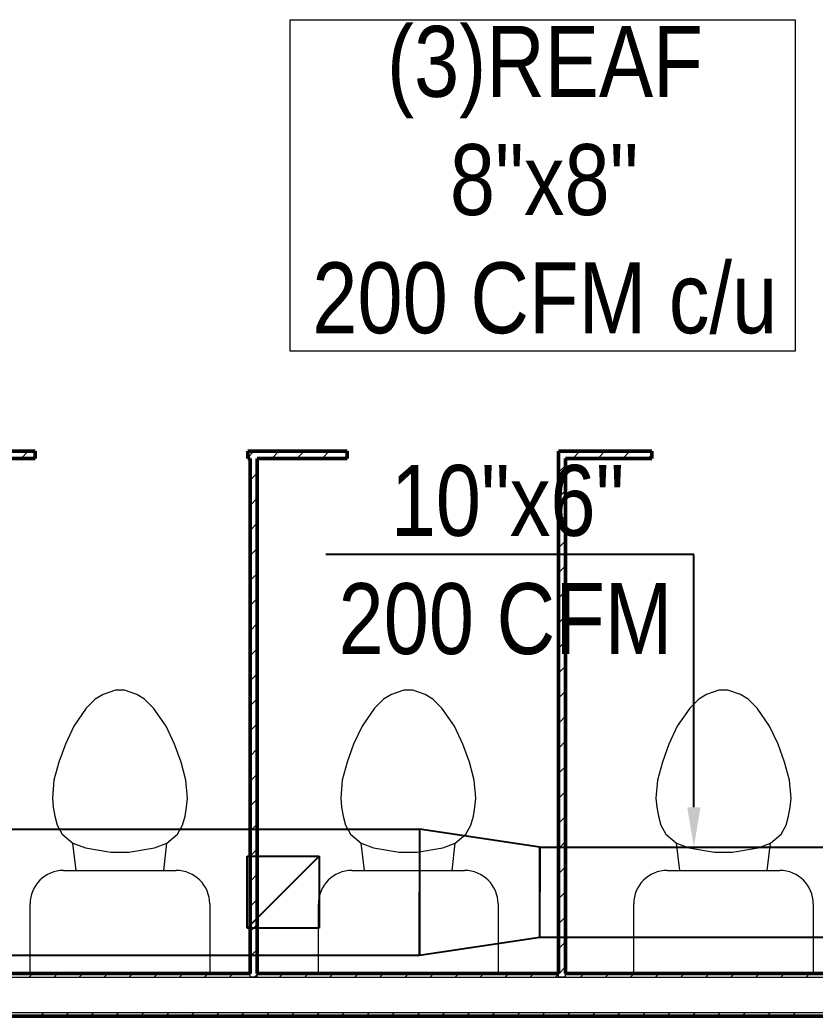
# Model space of a CAD drawing. Header units: inches. Extents: x -3 to 209, y -384 to 20.
# Drawn here: x 151.879 to 154.122, y -92.677 to -89.867 of the extents above; entities that cross this region are included whole.
import ezdxf
from ezdxf import colors
from ezdxf.entities.mleader import LeaderData, LeaderLine
from ezdxf.math import Vec2, Vec3

# ---------------------------------------------------------------- set-up
doc = ezdxf.new("R2010")
doc.units = ezdxf.units.IN
doc.header["$MEASUREMENT"] = 0
doc.linetypes.add('HIDDEN2', pattern=[0.1875, 0.125, -0.0625])
for name, color, linetype in [('A-WALL', 253, 'Continuous'), ('HVAC-Extraccion', 114, 'Continuous'), ('HVAC-Rejillas', 2, 'HIDDEN2')]:
    doc.layers.add(name, color=color, linetype=linetype)
for name, color, linetype, lineweight in [('A-WALL-PATT', 253, 'Continuous', 50), ('HVAC -Textos Extraccion', 2, 'Continuous', 9), ('HVAC -Textos Rejillas', 2, 'Continuous', 9), ('P-SANR-FIXT', 253, 'Continuous', 9)]:
    doc.layers.add(name, color=color, linetype=linetype, lineweight=lineweight)
doc.styles.add('Arial Narrow', font='ARIALN.TTF', dxfattribs={"height": 0.00295})
doc.styles.get("Standard").update_dxf_attribs({"font": 'arial.ttf'})

# ---------------------------------------------------------------- blocks, each defined once
blk = doc.blocks.new('rr')
at = {"linetype": 'ByBlock', "lineweight": -2}
for p, q in [((-0.0127, -0.0127), (0.0127, 0.0127)), ((-0.0127, -0.0127), (-0.0127, 0.0127)), ((-0.0127, 0.0127), (0.0127, 0.0127)), ((0.0127, 0.0127), (0.0127, -0.0127)), ((0.0127, -0.0127), (-0.0127, -0.0127))]:
    blk.add_line(p, q, dxfattribs=at)

msp = doc.modelspace()

# ---------------------------------------------------------------- linework, layer by layer
at = {"layer": 'A-WALL', "lineweight": 50}
for p, q in [((151.9217, -91.0836), (151.658, -91.0836)), ((151.9217, -91.1036), (151.9217, -91.0836)), ((152.8017, -91.0836), (152.5217, -91.0836)), ((152.5217, -91.0836), (152.5217, -91.1036)), ((152.8017, -91.1036), (152.8017, -91.0836)), ((153.6617, -91.0836), (153.398, -91.0836)), ((153.398, -91.0836), (153.398, -91.1036)), ((153.6617, -91.1036), (153.6617, -91.0836)), ((151.678, -91.1036), (151.9217, -91.1036)), ((152.5217, -91.1036), (152.528, -91.1036)), ((152.528, -91.1036), (152.528, -92.5566)), ((152.548, -91.1036), (152.8017, -91.1036)), ((152.548, -92.5566), (152.548, -91.1036)), ((153.398, -91.1036), (153.398, -92.5566)), ((153.418, -91.1036), (153.6617, -91.1036)), ((153.418, -92.5566), (153.418, -91.1036)), ((152.528, -92.5566), (151.678, -92.5566)), ((153.398, -92.5566), (152.548, -92.5566)), ((154.268, -92.5566), (153.418, -92.5566)), ((148.2017, -92.6766), (155.1461, -92.6766))]:
    msp.add_line(p, q, dxfattribs=at)
at = {"layer": 'A-WALL', "lineweight": 18}
for p, q in [((151.678, -92.5666), (152.528, -92.5666)), ((152.528, -92.5666), (152.528, -92.5566)), ((152.528, -92.5666), (152.548, -92.5666)), ((152.548, -92.5666), (152.528, -92.5666)), ((152.548, -92.5666), (152.548, -92.5566)), ((152.548, -92.5666), (153.398, -92.5666)), ((153.398, -92.5666), (153.398, -92.5566)), ((153.418, -92.5666), (153.398, -92.5666)), ((153.398, -92.5666), (153.418, -92.5666)), ((153.418, -92.5666), (153.418, -92.5566)), ((153.418, -92.5666), (154.268, -92.5666)), ((148.2117, -92.6666), (155.1461, -92.6666))]:
    msp.add_line(p, q, dxfattribs=at)
at = {"layer": 'A-WALL-PATT', "linetype": 'Continuous', "lineweight": 9}
for p, q in [((151.8825, -91.1036), (151.9025, -91.0836)), ((152.5217, -91.1009), (152.5389, -91.0836)), ((152.5896, -91.1036), (152.6096, -91.0836)), ((152.6603, -91.1036), (152.6803, -91.0836)), ((152.7311, -91.1036), (152.7511, -91.0836)), ((153.4382, -91.1036), (153.4582, -91.0836)), ((153.5089, -91.1036), (153.5289, -91.0836)), ((153.5796, -91.1036), (153.5996, -91.0836)), ((153.6503, -91.1036), (153.6617, -91.0922)), ((152.528, -91.1653), (152.548, -91.1453)), ((153.398, -91.1438), (153.418, -91.1238)), ((153.398, -91.2145), (153.418, -91.1945)), ((152.528, -91.236), (152.548, -91.216)), ((152.528, -91.3067), (152.548, -91.2867)), ((153.398, -91.2852), (153.418, -91.2652)), ((153.398, -91.356), (153.418, -91.336)), ((152.528, -91.3774), (152.548, -91.3574)), ((152.528, -91.4481), (152.548, -91.4281)), ((153.398, -91.4267), (153.418, -91.4067)), ((153.398, -91.4974), (153.418, -91.4774)), ((152.528, -91.5188), (152.548, -91.4988)), ((152.528, -91.5896), (152.548, -91.5696)), ((153.398, -91.5681), (153.418, -91.5481)), ((153.398, -91.6388), (153.418, -91.6188)), ((152.528, -91.6603), (152.548, -91.6403)), ((152.528, -91.731), (152.548, -91.711)), ((153.398, -91.7095), (153.418, -91.6895)), ((153.398, -91.7802), (153.418, -91.7602)), ((152.528, -91.8017), (152.548, -91.7817)), ((153.398, -91.8509), (153.418, -91.8309)), ((152.528, -91.8724), (152.548, -91.8524)), ((153.398, -91.9216), (153.418, -91.9016)), ((152.528, -91.9431), (152.548, -91.9231)), ((153.398, -91.9924), (153.418, -91.9724)), ((152.528, -92.0138), (152.548, -91.9938)), ((153.398, -92.0631), (153.418, -92.0431)), ((152.528, -92.0845), (152.548, -92.0645)), ((153.398, -92.1338), (153.418, -92.1138)), ((152.528, -92.1552), (152.548, -92.1352)), ((153.398, -92.2045), (153.418, -92.1845)), ((152.528, -92.226), (152.548, -92.206)), ((153.398, -92.2752), (153.418, -92.2552)), ((152.528, -92.2967), (152.548, -92.2767)), ((153.398, -92.3459), (153.418, -92.3259)), ((152.528, -92.3674), (152.548, -92.3474)), ((153.398, -92.4166), (153.418, -92.3966)), ((152.528, -92.4381), (152.548, -92.4181)), ((153.398, -92.4873), (153.418, -92.4673)), ((152.528, -92.5088), (152.548, -92.4888)), ((153.398, -92.558), (153.418, -92.538)), ((151.9045, -92.5666), (151.9145, -92.5566)), ((151.9752, -92.5666), (151.9852, -92.5566)), ((152.0459, -92.5666), (152.0559, -92.5566)), ((152.1166, -92.5666), (152.1266, -92.5566)), ((152.1873, -92.5666), (152.1973, -92.5566)), ((152.258, -92.5666), (152.268, -92.5566)), ((152.3288, -92.5666), (152.3388, -92.5566)), ((152.3995, -92.5666), (152.4095, -92.5566)), ((152.4702, -92.5666), (152.4802, -92.5566)), ((152.5409, -92.5666), (152.548, -92.5595)), ((152.548, -92.5595), (152.5509, -92.5566)), ((152.6116, -92.5666), (152.6216, -92.5566)), ((152.6823, -92.5666), (152.6923, -92.5566)), ((152.753, -92.5666), (152.763, -92.5566)), ((152.8237, -92.5666), (152.8337, -92.5566)), ((152.8944, -92.5666), (152.9044, -92.5566)), ((152.9652, -92.5666), (152.9752, -92.5566)), ((153.0359, -92.5666), (153.0459, -92.5566)), ((153.1066, -92.5666), (153.1166, -92.5566)), ((153.1773, -92.5666), (153.1873, -92.5566)), ((153.248, -92.5666), (153.258, -92.5566)), ((153.3187, -92.5666), (153.3287, -92.5566)), ((153.3894, -92.5666), (153.398, -92.558)), ((153.4601, -92.5666), (153.4701, -92.5566)), ((153.5308, -92.5666), (153.5408, -92.5566)), ((153.6016, -92.5666), (153.6116, -92.5566)), ((153.6723, -92.5666), (153.6823, -92.5566)), ((153.743, -92.5666), (153.753, -92.5566)), ((153.8137, -92.5666), (153.8237, -92.5566)), ((153.8844, -92.5666), (153.8944, -92.5566)), ((153.9551, -92.5666), (153.9651, -92.5566)), ((154.0258, -92.5666), (154.0358, -92.5566)), ((154.0965, -92.5666), (154.1065, -92.5566)), ((151.9359, -92.6766), (151.9459, -92.6666)), ((152.0066, -92.6766), (152.0166, -92.6666)), ((152.0773, -92.6766), (152.0873, -92.6666)), ((152.148, -92.6766), (152.158, -92.6666)), ((152.2188, -92.6766), (152.2288, -92.6666)), ((152.2895, -92.6766), (152.2995, -92.6666)), ((152.3602, -92.6766), (152.3702, -92.6666)), ((152.4309, -92.6766), (152.4409, -92.6666)), ((152.5016, -92.6766), (152.5116, -92.6666)), ((152.5723, -92.6766), (152.5823, -92.6666)), ((152.643, -92.6766), (152.653, -92.6666)), ((152.7137, -92.6766), (152.7237, -92.6666)), ((152.7844, -92.6766), (152.7944, -92.6666)), ((152.8552, -92.6766), (152.8652, -92.6666)), ((152.9259, -92.6766), (152.9359, -92.6666)), ((152.9966, -92.6766), (153.0066, -92.6666)), ((153.0673, -92.6766), (153.0773, -92.6666)), ((153.138, -92.6766), (153.148, -92.6666)), ((153.2087, -92.6766), (153.2187, -92.6666)), ((153.2794, -92.6766), (153.2894, -92.6666)), ((153.3501, -92.6766), (153.3601, -92.6666)), ((153.4208, -92.6766), (153.4308, -92.6666)), ((153.4916, -92.6766), (153.5016, -92.6666)), ((153.5623, -92.6766), (153.5723, -92.6666)), ((153.633, -92.6766), (153.643, -92.6666)), ((153.7037, -92.6766), (153.7137, -92.6666)), ((153.7744, -92.6766), (153.7844, -92.6666)), ((153.8451, -92.6766), (153.8551, -92.6666)), ((153.9158, -92.6766), (153.9258, -92.6666)), ((153.9865, -92.6766), (153.9965, -92.6666)), ((154.0572, -92.6766), (154.0672, -92.6666))]:
    msp.add_line(p, q, dxfattribs=at)
at = {"layer": 'HVAC -Textos Rejillas'}
msp.add_lwpolyline([(154.0656, -90.8014), (152.6409, -90.8014), (152.6409, -89.8668), (154.0656, -89.8668)], close=True, dxfattribs=at)
at = {"layer": 'HVAC-Extraccion'}
for p, q in [((149.6476, -92.1497), (153.006, -92.1496)), ((153.006, -92.1496), (153.006, -92.3274)), ((153.3457, -92.2004), (153.3457, -92.3274)), ((153.3457, -92.2004), (154.5382, -92.2004)), ((153.006, -92.5052), (153.006, -92.3274)), ((153.3457, -92.4544), (153.3457, -92.3274)), ((153.3457, -92.4544), (154.5382, -92.4544)), ((149.6476, -92.5053), (153.006, -92.5052))]:
    msp.add_line(p, q, dxfattribs=at)
msp.add_lwpolyline([(153.3457, -92.2004), (153.006, -92.1496), (153.006, -92.5052), (153.3457, -92.4544)], close=True, dxfattribs=at)
at = {"layer": 'P-SANR-FIXT'}
for p, q in [((152.1483, -91.7571), (152.1134, -91.7698)), ((152.1737, -91.7571), (152.1483, -91.7571)), ((152.2086, -91.7698), (152.1737, -91.7571)), ((152.9616, -91.7571), (152.9267, -91.7698)), ((152.987, -91.7571), (152.9616, -91.7571)), ((153.0219, -91.7698), (152.987, -91.7571)), ((153.851, -91.7571), (153.8161, -91.7698)), ((153.8764, -91.7571), (153.851, -91.7571)), ((153.9113, -91.7698), (153.8764, -91.7571)), ((152.0914, -91.7825), (152.066, -91.8079)), ((152.1134, -91.7698), (152.0914, -91.7825)), ((152.2306, -91.7825), (152.2086, -91.7698)), ((152.256, -91.8079), (152.2306, -91.7825)), ((152.9047, -91.7825), (152.8793, -91.8079)), ((152.9267, -91.7698), (152.9047, -91.7825)), ((153.0439, -91.7825), (153.0219, -91.7698)), ((153.0693, -91.8079), (153.0439, -91.7825)), ((153.7941, -91.7825), (153.7687, -91.8079)), ((153.8161, -91.7698), (153.7941, -91.7825)), ((153.9333, -91.7825), (153.9113, -91.7698)), ((153.9587, -91.8079), (153.9333, -91.7825)), ((152.066, -91.8079), (152.0307, -91.8587)), ((152.2912, -91.8587), (152.256, -91.8079)), ((152.8793, -91.8079), (152.844, -91.8587)), ((153.1045, -91.8587), (153.0693, -91.8079)), ((153.7687, -91.8079), (153.7334, -91.8587)), ((153.9939, -91.8587), (153.9587, -91.8079)), ((152.0307, -91.8587), (152.007, -91.9095)), ((152.3149, -91.9095), (152.2912, -91.8587)), ((152.844, -91.8587), (152.8203, -91.9095)), ((153.1282, -91.9095), (153.1045, -91.8587)), ((153.7334, -91.8587), (153.7098, -91.9095)), ((154.0176, -91.9095), (153.9939, -91.8587)), ((152.007, -91.9095), (151.9886, -91.9603)), ((152.3334, -91.9603), (152.3149, -91.9095)), ((152.8203, -91.9095), (152.8019, -91.9603)), ((153.1467, -91.9603), (153.1282, -91.9095)), ((153.7098, -91.9095), (153.6913, -91.9603)), ((154.0361, -91.9603), (154.0176, -91.9095)), ((151.9886, -91.9603), (151.9749, -92.0113)), ((152.347, -92.0113), (152.3334, -91.9603)), ((152.8019, -91.9603), (152.7882, -92.0113)), ((153.1603, -92.0113), (153.1467, -91.9603)), ((153.6913, -91.9603), (153.6776, -92.0112)), ((154.0497, -92.0112), (154.0361, -91.9603)), ((151.9749, -92.0113), (151.9705, -92.0619)), ((152.3515, -92.0619), (152.347, -92.0113)), ((152.7882, -92.0113), (152.7838, -92.0619)), ((153.1648, -92.0619), (153.1603, -92.0113)), ((153.6776, -92.0112), (153.6732, -92.0619)), ((154.0542, -92.0619), (154.0497, -92.0112)), ((151.9705, -92.0619), (151.9727, -92.0872)), ((152.3492, -92.0872), (152.3515, -92.0619)), ((152.7838, -92.0619), (152.786, -92.0872)), ((153.1626, -92.0872), (153.1648, -92.0619)), ((153.6732, -92.0619), (153.6754, -92.0872)), ((154.052, -92.0872), (154.0542, -92.0619)), ((151.9727, -92.0872), (151.9772, -92.1127)), ((152.3448, -92.1127), (152.3492, -92.0872)), ((152.786, -92.0872), (152.7905, -92.1127)), ((153.1581, -92.1127), (153.1626, -92.0872)), ((153.6754, -92.0872), (153.6799, -92.1127)), ((154.0475, -92.1127), (154.052, -92.0872)), ((151.9772, -92.1127), (151.984, -92.1381)), ((152.3379, -92.1381), (152.3448, -92.1127)), ((152.7905, -92.1127), (152.7973, -92.1381)), ((153.1513, -92.1381), (153.1581, -92.1127)), ((153.6799, -92.1127), (153.6867, -92.1381)), ((154.0407, -92.1381), (154.0475, -92.1127)), ((151.984, -92.1381), (151.9984, -92.1635)), ((152.3235, -92.1635), (152.3379, -92.1381)), ((152.7973, -92.1381), (152.8117, -92.1635)), ((153.1369, -92.1635), (153.1513, -92.1381)), ((153.6867, -92.1381), (153.7011, -92.1635)), ((154.0263, -92.1635), (154.0407, -92.1381)), ((151.9984, -92.1635), (152.0286, -92.1889)), ((152.0286, -92.1889), (152.0635, -92.2016)), ((152.0375, -92.2657), (152.0286, -92.1889)), ((152.2584, -92.2016), (152.2933, -92.1889)), ((152.2844, -92.2657), (152.2933, -92.1889)), ((152.2933, -92.1889), (152.3235, -92.1635)), ((152.8117, -92.1635), (152.8419, -92.1889)), ((152.8419, -92.1889), (152.8768, -92.2016)), ((152.8508, -92.2657), (152.8419, -92.1889)), ((153.0717, -92.2016), (153.1066, -92.1889)), ((153.0978, -92.2657), (153.1066, -92.1889)), ((153.1066, -92.1889), (153.1369, -92.1635)), ((153.7011, -92.1635), (153.7314, -92.1889)), ((153.7314, -92.1889), (153.7663, -92.2016)), ((153.7402, -92.2657), (153.7314, -92.1889)), ((153.9611, -92.2016), (153.996, -92.1889)), ((153.9872, -92.2657), (153.996, -92.1889)), ((153.996, -92.1889), (154.0263, -92.1635)), ((152.0635, -92.2016), (152.1356, -92.2143)), ((152.1356, -92.2143), (152.1864, -92.2143)), ((152.1864, -92.2143), (152.2584, -92.2016)), ((152.8768, -92.2016), (152.9489, -92.2143)), ((152.9489, -92.2143), (152.9997, -92.2143)), ((152.9997, -92.2143), (153.0717, -92.2016)), ((153.7663, -92.2016), (153.8383, -92.2143)), ((153.8383, -92.2143), (153.8891, -92.2143)), ((153.8891, -92.2143), (153.9611, -92.2016)), ((152.0022, -92.2657), (152.3197, -92.2657)), ((152.8155, -92.2657), (153.133, -92.2657)), ((153.7049, -92.2657), (154.0224, -92.2657)), ((151.9076, -92.5566), (151.9076, -92.3604)), ((152.4144, -92.3604), (152.4144, -92.5566)), ((152.7209, -92.5566), (152.7209, -92.3604)), ((153.2277, -92.3604), (153.2277, -92.5566)), ((153.6103, -92.5565), (153.6103, -92.3603)), ((154.1171, -92.3603), (154.1171, -92.5565)), ((152.4144, -92.5566), (151.9076, -92.5566)), ((153.2277, -92.5566), (152.7209, -92.5566)), ((154.1171, -92.5565), (153.6103, -92.5565))]:
    msp.add_line(p, q, dxfattribs=at)
for centre, start, end in [((152.0022, -92.3604), 90, 180), ((152.3197, -92.3604), 0, 90), ((152.8155, -92.3604), 90, 180), ((153.133, -92.3604), 0, 90), ((153.7049, -92.3603), 90, 180), ((154.0224, -92.3603), 0, 90)]:
    msp.add_arc(centre, 0.0946, start, end, dxfattribs=at)

# ---------------------------------------------------------------- block references
at = {"layer": 'HVAC-Rejillas', "xscale": 8, "yscale": 8, "zscale": 12}
msp.add_blockref('rr', (152.6215, -92.3274), dxfattribs=at)

# ---------------------------------------------------------------- texts
at = {"layer": 'HVAC -Textos Extraccion', "insert": (152.6871, -91.1221), "char_height": 0.2, "width": 1.099514, "attachment_point": 1, "style": 'Arial Narrow'}
msp.add_mtext('\\pi0.23768;10"x6"\\P\\pi0.09048;200 CFM', dxfattribs=at)
at = {"layer": 'HVAC -Textos Rejillas', "insert": (152.5305, -89.8838), "char_height": 0.2, "width": 1.634804, "attachment_point": 1, "style": 'Arial Narrow'}
msp.add_mtext('\\pi0.38391;(3)REAF\\P\\pi0.56133;8"x8"\\P\\pi0.1732;200 CFM c/u', dxfattribs=at)

# ---------------------------------------------------------------- leaders
at = {"layer": 'HVAC -Textos Rejillas'}
ml = msp.add_multileader_mtext('Standard', dxfattribs=at)
ml.set_content('', color=256)
ml.set_leader_properties()
ml.build(insert=Vec2(0, 0))
ml.multileader.update_dxf_attribs({"dogleg_length": 0.36, "arrow_head_size": 0.1128})
ctx = ml.context
ctx.base_point, ctx.char_height, ctx.arrow_head_size, ctx.landing_gap_size, ctx.plane_origin, ctx.plane_x_axis, ctx.plane_y_axis = Vec3(152.7423, -91.3743), 0.1128, 0.1128, 0.0564, Vec3(147.8464, -90.5385), Vec3(-1, 0), Vec3(0, -1)
notes = []
notes.append((ctx, [(1, (1, 1, 0), (153.7801, -91.3743), (-1, 0), 1.0378, [(0, [(153.7801, -92.2004)], 0, [])])]))
ctx.mtext.insert, ctx.mtext.text_direction, ctx.mtext.rotation, ctx.mtext.flow_direction = Vec3(152.6859, -91.4307), Vec3(-1, 0), 3.141593, 5
for ctx, leaders in notes:
    for number, flags, end, landing, length, lines in leaders:
        leader = LeaderData()
        leader.index, (leader.has_last_leader_line, leader.has_dogleg_vector, leader.attachment_direction) = number, flags
        leader.last_leader_point, leader.dogleg_vector, leader.dogleg_length = Vec3(end), Vec3(landing), length
        for number, points, colour, breaks in lines:
            line = LeaderLine()
            line.index, line.vertices, line.color, line.breaks = number, Vec3.list(points), colors.encode_raw_color(colour), breaks
            leader.lines.append(line)
        ctx.leaders.append(leader)

doc.saveas('drawing.dxf')
